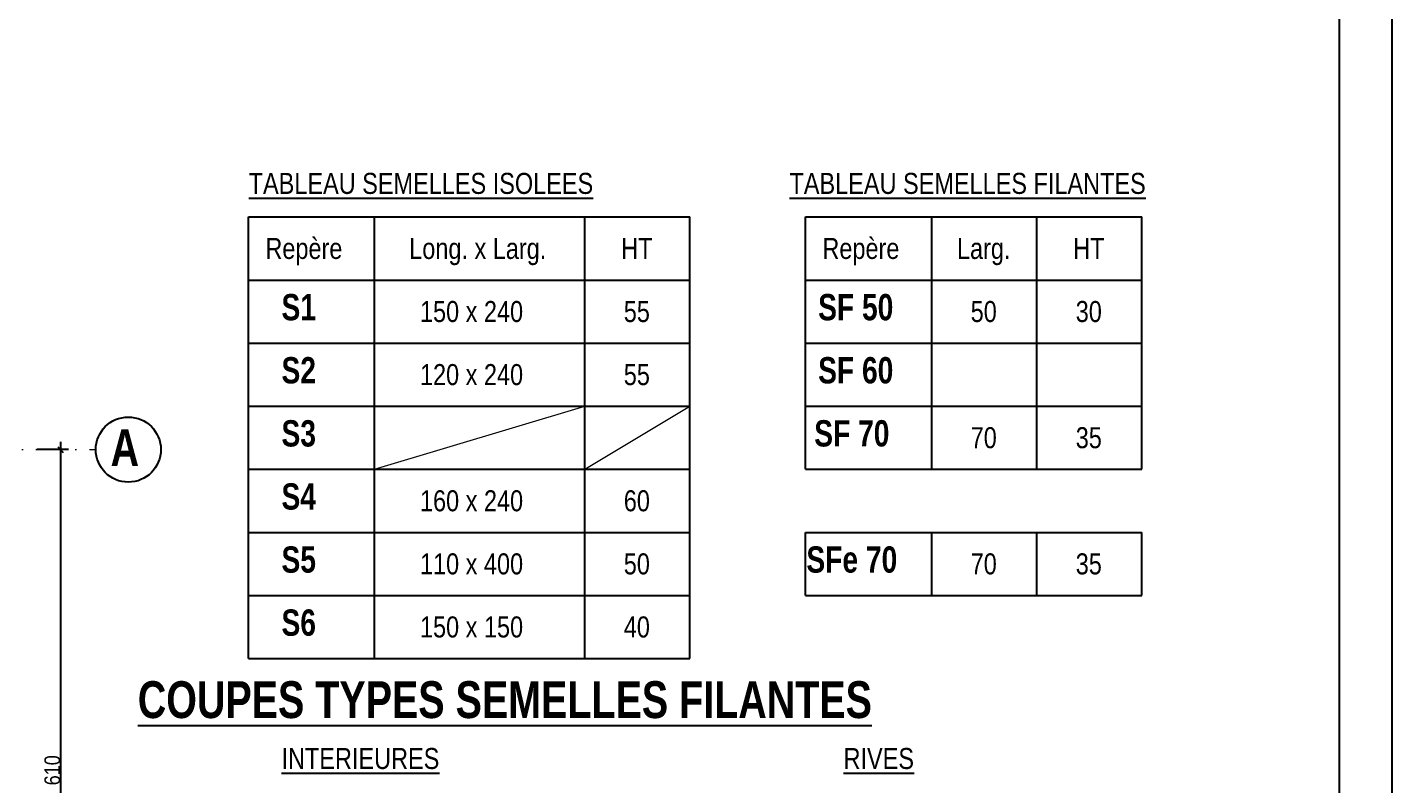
# Model space of a CAD drawing. Header units: centimetres. Extents: x -40 to 58779, y 2083 to 6283.
# Drawn here: x 57481 to 58779, y 4583 to 5303 of the extents above; entities that cross this region are included whole.
import ezdxf
from ezdxf.enums import TextEntityAlignment as Align

# ---------------------------------------------------------------- set-up
doc = ezdxf.new("R2010")
doc.units = ezdxf.units.CM
doc.header["$PDMODE"] = 1
doc.header["$PDSIZE"] = -2
doc.linetypes.add('TIRETPTX2', pattern=[50.8, 25.4, -12.7, 0, -12.7])
for name, color, linetype in [('01_cote_gen', 4, 'Continuous'), ('01_texte', 230, 'Continuous'), ('AA_COTES', 2, 'Continuous')]:
    doc.layers.add(name, color=color, linetype=linetype)
doc.layers.add('01_tram_axes', color=2, linetype='TIRETPTX2', lineweight=9)
doc.styles.add('impact', font='impact.ttf')
doc.styles.add('MATTE_TXT', font='arial.ttf')
doc.styles.add('STYLE2', font='ARIALN.TTF')
doc.dimstyles.new('JB50', dxfattribs={"dimscale": 0.1, "dimtxt": 150, "dimasz": 15, "dimexe": 0.1, "dimexo": 0.1, "dimgap": 0.09, "dimtad": 1, "dimdec": 1, "dimdsep": 46, "dimtxsty": 'STYLE2', "dimblk1": 'BOND_G', "dimblk2": 'BOND_D', "dimsah": 1, "dimcen": 1.5, "dimdle": 0.01, "dimse1": 1, "dimse2": 1, "dimclrd": 4, "dimclre": 2, "dimclrt": 6, "dimazin": 2, "dimtfac": 2.333333, "dimtdec": 1, "dimtix": 1, "dimtmove": 2, "dimatfit": 3, "dimldrblk": 'BOND_G', "dimfxl": 1, "dimtolj": 1, "dimtzin": 0, "dimarcsym": 0})

# ---------------------------------------------------------------- blocks, each defined once
blk = doc.blocks.new('BOND_G')
at = {"layer": 'AA_COTES', "color": 0}
for p, q in [((0, -5), (0, 15)), ((5, 0), (-5, 0)), ((1.77, 1.77), (-1.77, -1.77))]:
    blk.add_line(p, q, dxfattribs=at)
blk = doc.blocks.new('BOND_D')
at = {"layer": 'AA_COTES', "color": 0}
for p, q in [((5, 0), (-5, 0)), ((-1.77, -1.77), (1.77, 1.77)), ((0, 5), (0, -15))]:
    blk.add_line(p, q, dxfattribs=at)
blk = doc.blocks.new('*D1726')
at = {"layer": '01_cote_gen', "color": 4, "lineweight": -2, "transparency": 16777216}
blk.add_line((57512.2, 4899.9), (57512.2, 4292.9), dxfattribs=at)
at = {"layer": 'Defpoints', "color": 0, "lineweight": 0, "transparency": 16777216}
for p in [(57512.2, 4901.4), (57512.2, 4291.4), (57512.2, 4291.4)]:
    blk.add_point(p, dxfattribs=at)
at = {"layer": '01_cote_gen', "color": 4, "lineweight": -2, "transparency": 16777216, "xscale": 1.5, "yscale": 1.5, "zscale": 1.5}
for name, p, rotation in [('BOND_G', (57512.2, 4901.4), 90), ('BOND_D', (57512.2, 4291.4), 270)]:
    blk.add_blockref(name, p, dxfattribs=dict(at, rotation=rotation))
at = {"layer": '01_cote_gen', "color": 6, "lineweight": 0, "transparency": 16777216, "insert": (57504.5, 4596.4), "char_height": 15, "attachment_point": 5, "rotation": 90, "style": 'STYLE2'}
blk.add_mtext('\\A1;610', dxfattribs=at)

msp = doc.modelspace()

# ---------------------------------------------------------------- linework, layer by layer
at = {"layer": '01_cote_gen'}
msp.add_line((58779.3, 6282.97), (58779.3, 3567.97), dxfattribs=at)
at = {"layer": '01_cote_gen', "lineweight": 0}
for p, q in [((57811.25, 4882.64), (58011.25, 4942.64)), ((58011.25, 4882.64), (58111.25, 4942.64))]:
    msp.add_line(p, q, dxfattribs=at)
at = {"layer": '01_texte'}
for p, q in [((58729.3, 6232.97), (58729.3, 3567.97)), ((57691.25, 5122.64), (57811.25, 5122.64)), ((57691.25, 5062.64), (57691.25, 5122.64)), ((57811.25, 5122.64), (58011.25, 5122.64)), ((57811.25, 5062.64), (57811.25, 5122.64)), ((58011.25, 5122.64), (58111.25, 5122.64)), ((58011.25, 5062.64), (58011.25, 5122.64)), ((58011.25, 5062.64), (58011.25, 5122.64)), ((58111.25, 5062.64), (58111.25, 5122.64)), ((58221.43, 5122.64), (58341.43, 5122.64)), ((58221.43, 5062.64), (58221.43, 5122.64)), ((58341.43, 5122.64), (58441.43, 5122.64)), ((58341.43, 5062.64), (58341.43, 5122.64)), ((58441.43, 5122.64), (58541.43, 5122.64)), ((58441.43, 5062.64), (58441.43, 5122.64)), ((58441.43, 5062.64), (58441.43, 5122.64)), ((58541.43, 5062.64), (58541.43, 5122.64)), ((57691.25, 5062.64), (57811.25, 5062.64)), ((57691.25, 5002.64), (57691.25, 5062.64)), ((57811.25, 5062.64), (58011.25, 5062.64)), ((57811.25, 5002.64), (57811.25, 5062.64)), ((58011.25, 5062.64), (58111.25, 5062.64)), ((58011.25, 5002.64), (58011.25, 5062.64)), ((58011.25, 5002.64), (58011.25, 5062.64)), ((58111.25, 5002.64), (58111.25, 5062.64)), ((58221.43, 5062.64), (58341.43, 5062.64)), ((58221.43, 5002.64), (58221.43, 5062.64)), ((58341.43, 5062.64), (58441.43, 5062.64)), ((58341.43, 5002.64), (58341.43, 5062.64)), ((58441.43, 5062.64), (58541.43, 5062.64)), ((58441.43, 5002.64), (58441.43, 5062.64)), ((58441.43, 5002.64), (58441.43, 5062.64)), ((58541.43, 5002.64), (58541.43, 5062.64)), ((57691.25, 5002.64), (57811.25, 5002.64)), ((57691.25, 4942.64), (57691.25, 5002.64)), ((57811.25, 5002.64), (58011.25, 5002.64)), ((57811.25, 4942.64), (57811.25, 5002.64)), ((58011.25, 5002.64), (58111.25, 5002.64)), ((58011.25, 4942.64), (58011.25, 5002.64)), ((58011.25, 4942.64), (58011.25, 5002.64)), ((58111.25, 4942.64), (58111.25, 5002.64)), ((58221.43, 5002.64), (58341.43, 5002.64)), ((58221.43, 4942.64), (58221.43, 5002.64)), ((58341.43, 5002.64), (58441.43, 5002.64)), ((58341.43, 4942.64), (58341.43, 5002.64)), ((58441.43, 5002.64), (58541.43, 5002.64)), ((58441.43, 4942.64), (58441.43, 5002.64)), ((58441.43, 4942.64), (58441.43, 5002.64)), ((58541.43, 4942.64), (58541.43, 5002.64)), ((57691.25, 4942.64), (57811.25, 4942.64)), ((57691.25, 4882.64), (57691.25, 4942.64)), ((57811.25, 4942.64), (58011.25, 4942.64)), ((57811.25, 4882.64), (57811.25, 4942.64)), ((58011.25, 4942.64), (58111.25, 4942.64)), ((58011.25, 4882.64), (58011.25, 4942.64)), ((58011.25, 4882.64), (58011.25, 4942.64)), ((58111.25, 4882.64), (58111.25, 4942.64)), ((58221.43, 4942.64), (58341.43, 4942.64)), ((58221.43, 4882.64), (58221.43, 4942.64)), ((58341.43, 4942.64), (58441.43, 4942.64)), ((58341.43, 4882.64), (58341.43, 4942.64)), ((58441.43, 4942.64), (58541.43, 4942.64)), ((58441.43, 4882.64), (58441.43, 4942.64)), ((58441.43, 4882.64), (58441.43, 4942.64)), ((58541.43, 4882.64), (58541.43, 4942.64)), ((57691.25, 4882.64), (57811.25, 4882.64)), ((57691.25, 4822.64), (57691.25, 4882.64)), ((57811.25, 4882.64), (58011.25, 4882.64)), ((57811.25, 4822.64), (57811.25, 4882.64)), ((58011.25, 4882.64), (58111.25, 4882.64)), ((58011.25, 4822.64), (58011.25, 4882.64)), ((58011.25, 4822.64), (58011.25, 4882.64)), ((58111.25, 4822.64), (58111.25, 4882.64)), ((58221.43, 4882.64), (58341.43, 4882.64)), ((58341.43, 4882.64), (58441.43, 4882.64)), ((58441.43, 4882.64), (58541.43, 4882.64)), ((57691.25, 4822.64), (57811.25, 4822.64)), ((57691.25, 4762.64), (57691.25, 4822.64)), ((57811.25, 4822.64), (58011.25, 4822.64)), ((57811.25, 4762.64), (57811.25, 4822.64)), ((58011.25, 4822.64), (58111.25, 4822.64)), ((58011.25, 4762.64), (58011.25, 4822.64)), ((58011.25, 4762.64), (58011.25, 4822.64)), ((58111.25, 4762.64), (58111.25, 4822.64)), ((58221.43, 4822.64), (58341.43, 4822.64)), ((58221.43, 4762.64), (58221.43, 4822.64)), ((58341.43, 4822.64), (58441.43, 4822.64)), ((58341.43, 4762.64), (58341.43, 4822.64)), ((58441.43, 4822.64), (58541.43, 4822.64)), ((58441.43, 4762.64), (58441.43, 4822.64)), ((58441.43, 4762.64), (58441.43, 4822.64)), ((58541.43, 4762.64), (58541.43, 4822.64)), ((57691.25, 4762.64), (57811.25, 4762.64)), ((57691.25, 4702.64), (57691.25, 4762.64)), ((57811.25, 4762.64), (58011.25, 4762.64)), ((57811.25, 4702.64), (57811.25, 4762.64)), ((58011.25, 4762.64), (58111.25, 4762.64)), ((58011.25, 4702.64), (58011.25, 4762.64)), ((58011.25, 4702.64), (58011.25, 4762.64)), ((58111.25, 4702.64), (58111.25, 4762.64)), ((58221.43, 4762.64), (58341.43, 4762.64)), ((58341.43, 4762.64), (58441.43, 4762.64)), ((58441.43, 4762.64), (58541.43, 4762.64)), ((57691.25, 4702.64), (57811.25, 4702.64)), ((57811.25, 4702.64), (58011.25, 4702.64)), ((58011.25, 4702.64), (58111.25, 4702.64))]:
    msp.add_line(p, q, dxfattribs=at)
msp.add_circle((57576.78, 4901.39), 30.98, dxfattribs=at)
at = {"layer": '01_tram_axes'}
msp.add_line((49904.77, 4901.39), (57545.8, 4901.39), dxfattribs=at)

# ---------------------------------------------------------------- texts
at = {"layer": '01_texte', "style": 'MATTE_TXT', "width": 0.8}
for s, p in [('%%UTABLEAU SEMELLES ISOLEES', (57855.3, 5138.55)), ('%%UTABLEAU SEMELLES FILANTES', (58375.64, 5138.55)), ('Repère', (57743.89, 5076.7)), ('Repère', (58274.07, 5076.7)), ('Long. x Larg.', (57909.37, 5076.7)), ('HT', (58060.79, 5076.7)), ('Larg.', (58390.97, 5076.7)), ('HT', (58490.97, 5076.7)), ('150 x 240', (57903.46, 5016.7)), ('55', (58060.79, 5016.7)), ('50', (58390.97, 5016.7)), ('30', (58490.97, 5016.7)), ('120 x 240', (57903.46, 4956.7)), ('55', (58060.79, 4956.7)), ('70', (58390.97, 4896.7)), ('35', (58490.97, 4896.7)), ('160 x 240', (57903.46, 4836.7)), ('60', (58060.79, 4836.7)), ('110 x 400', (57903.46, 4776.7)), ('50', (58060.79, 4776.7)), ('70', (58390.97, 4776.7)), ('35', (58490.97, 4776.7)), ('150 x 150', (57903.46, 4716.7)), ('40', (58060.79, 4716.7)), ('%%UINTERIEURES', (57797.69, 4591.61)), ('%%URIVES', (58291.09, 4591.61))]:
    msp.add_text(s, height=20, dxfattribs=at).set_placement(p, align=Align.BOTTOM_CENTER)
at = {"layer": '01_texte', "style": 'impact'}
for s, height, p in [('S1', 25, (57738.98, 5016.84)), ('SF 50', 25, (58269.16, 5016.84)), ('S2', 25, (57738.98, 4956.84)), ('SF 60', 25, (58269.16, 4956.84)), ('S3', 25, (57738.98, 4896.84)), ('SF 70 ', 25, (58269.16, 4896.84)), ('S4', 25, (57738.98, 4836.84)), ('S5', 25, (57738.98, 4776.84)), ('SFe 70 ', 25, (58269.16, 4776.84)), ('S6', 25, (57738.98, 4716.84)), ('%%UCOUPES TYPES SEMELLES FILANTES', 35, (57935.17, 4635.57))]:
    msp.add_text(s, height=height, dxfattribs=at).set_placement(p, align=Align.BOTTOM_CENTER)
msp.add_text('A', height=35, dxfattribs=at).set_placement((57573.44, 4903.27), align=Align.MIDDLE_CENTER)

# ---------------------------------------------------------------- dimensions: what is measured, and where the dimension line sits
at = {"layer": '01_cote_gen', "lineweight": 0}
dim = msp.add_linear_dim(base=(57512.19, 4291.39), p1=(57512.19, 4901.39), p2=(57512.19, 4291.39), angle=90, dimstyle='JB50', dxfattribs=at)
dim.commit()
dim.dimension.update_dxf_attribs({"geometry": '*D1726', "text_midpoint": (57504.52, 4596.39)})

doc.saveas('drawing.dxf')
